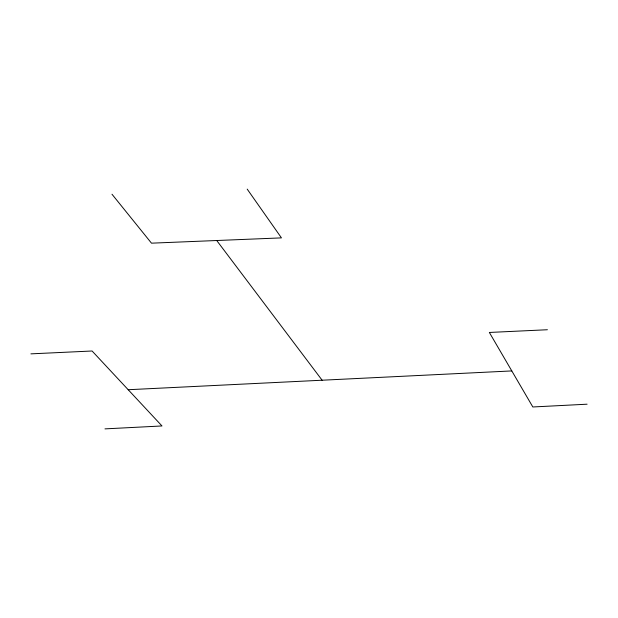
<?xml version="1.0" encoding="UTF-8"?>
<svg xmlns="http://www.w3.org/2000/svg" width="618" height="618" viewBox="0 0 618 618"><rect width="100%" height="100%" fill="white"/><g stroke="black" fill="none" stroke-linecap="round" stroke-linejoin="round"><path stroke-width="0.93" d="M104.967 428.877L161.986 425.956L92.09 351.001L30.9 353.859M587.1 404.195L532.832 406.976L489.356 332.453L547.401 329.742M128.196 389.719L511.797 370.924M111.989 194.23L151.487 243.168L281.453 237.884L247.2 189.123M216.717 240.51L322.125 380.217"/></g></svg>
